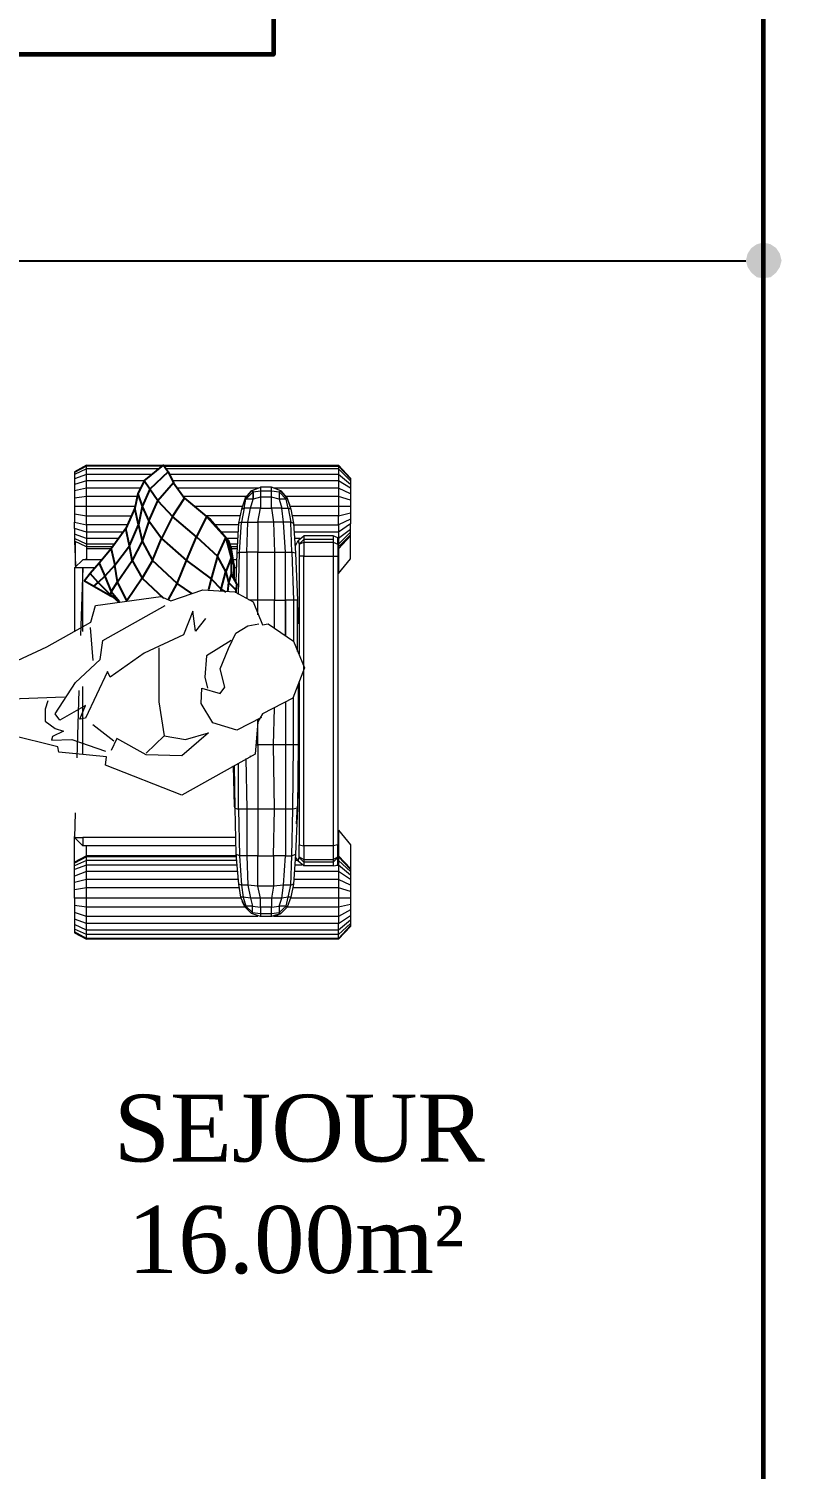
# Model space of a CAD drawing. Header units: inches. Extents: x 4.9 to 20.4, y 4.7 to 15.7.
# Drawn here: x 8.53 to 9.926, y 9.697 to 12.315 of the extents above; entities that cross this region are included whole.
import ezdxf

# ---------------------------------------------------------------- set-up
doc = ezdxf.new("R2010")
doc.units = ezdxf.units.IN
doc.header["$MEASUREMENT"] = 0
doc.linetypes.add('PDF_IMPORT', pattern=[1, 0.8, -0.2])
for name, color, linetype in [('PDF_Geometry', 7, 'Continuous'), ('PDF_Solid Fills', 7, 'Continuous'), ('PDF_Text', 7, 'Continuous')]:
    doc.layers.add(name, color=color, linetype=linetype)
doc.styles.add('PDF Romantic', font='romantic.ttf')

# ---------------------------------------------------------------- blocks, each defined once
blk = doc.blocks.new('distribution 3')
at = {"layer": 'PDF_Solid Fills', "transparency": 33554559}
blk.add_hatch(color=256, dxfattribs=at).paths.add_polyline_path([(7.5017, 11.2354), (7.515, 11.2388), (7.525, 11.2454), (7.5317, 11.2554), (7.535, 11.2688), (7.5317, 11.2804), (7.525, 11.2904), (7.515, 11.2971), (7.5017, 11.3004), (7.49, 11.2971), (7.48, 11.2904), (7.4717, 11.2804), (7.47, 11.2688), (7.4717, 11.2554), (7.48, 11.2454), (7.49, 11.2388)])
at = {"layer": 'PDF_Geometry', "lineweight": 60}
for points in [[(7.9983, 12.2788), (8.0783, 12.2788), (8.0783, 12.1587), (7.8767, 12.1587), (7.8767, 14.8688)], [(8.8467, 11.2688), (4.6, 11.2688), (4.6, 11.3488), (4.4783, 11.3488), (4.4783, 11.2688), (3.83, 11.2688), (3.83, 11.1471), (4.4783, 11.1471), (4.3567, 11.1471)]]:
    blk.add_lwpolyline(points, dxfattribs=at)
at = {"layer": 'PDF_Geometry', "lineweight": 25}
for points in [[(7.5017, 14.8354), (7.5017, 14.8038), (7.5017, 11.3321), (7.5017, 11.3004)], [(6.9783, 12.4537), (6.9483, 12.4471), (6.9833, 12.4204), (7.015, 12.4271), (6.9783, 12.4537), (6.9517, 12.4754), (6.9333, 12.4921), (6.92, 12.5021), (6.91, 12.4854), (6.8933, 12.4554), (6.89, 12.4488)], [(6.91, 12.4854), (6.9167, 12.4771), (6.9333, 12.4921)], [(6.9517, 12.4754), (6.9283, 12.4654), (6.9167, 12.4771), (6.895, 12.4554), (6.8817, 12.4404)], [(6.8817, 12.4388), (6.9, 12.4537), (6.895, 12.4554), (6.8933, 12.4554)], [(6.885, 12.3504), (6.915, 12.3338), (6.9567, 12.3171), (7, 12.2988), (7.0367, 12.3421), (6.9967, 12.3621), (7.0283, 12.3854), (6.9917, 12.3971), (6.9567, 12.4154), (6.925, 12.3971), (6.8833, 12.4254), (6.9183, 12.4421), (6.9567, 12.4154), (6.9833, 12.4204), (7.0217, 12.4038), (7.0517, 12.4104)], [(6.8833, 12.4254), (6.885, 12.4254)], [(7.1183, 12.3504), (7.0867, 12.3837), (7.1017, 12.3938), (7.0783, 12.4054), (7.0517, 12.4104), (7.015, 12.4271)], [(6.8967, 12.3071), (6.915, 12.3338), (6.9567, 12.3788), (6.925, 12.3971), (6.8883, 12.3588)], [(7.0783, 12.4054), (7.055, 12.3971), (7.0217, 12.4038), (6.9917, 12.3971), (6.9567, 12.3788), (6.9967, 12.3621), (6.9567, 12.3171), (6.9233, 12.2721), (6.905, 12.2538), (6.9, 12.2454)], [(7.1017, 12.3938), (7.13, 12.3588), (7.1183, 12.3504), (7.0983, 12.3404), (7.07, 12.3204), (7.0367, 12.2804), (7.0317, 12.2737), (6.9933, 12.2404), (6.9983, 12.2454), (7.0367, 12.2804), (7, 12.2988), (6.965, 12.2604), (6.9983, 12.2454), (6.9617, 12.2354), (6.9367, 12.2454), (6.9167, 12.2404), (6.9, 12.2421)], [(7.0983, 12.3404), (7.065, 12.3688), (7.0367, 12.3421), (7.07, 12.3204)], [(6.9017, 12.2538), (6.905, 12.2538), (6.9367, 12.2454), (6.965, 12.2604), (6.9233, 12.2721), (6.9033, 12.2771)], [(6.9567, 12.2338), (6.9617, 12.2354), (6.9317, 12.2354), (6.9133, 12.2254), (6.9033, 12.2271), (6.8983, 12.2271)], [(6.9317, 12.2354), (6.9167, 12.2404), (6.9033, 12.2271)], [(6.925, 12.2304), (6.93, 12.2304), (6.9467, 12.2304), (6.98, 12.2354), (6.9933, 12.2404), (6.9567, 12.2338), (6.9467, 12.2304), (6.9267, 12.2321)]]:
    blk.add_lwpolyline(points, dxfattribs=at)
at = {"layer": 'PDF_Geometry', "lineweight": 9}
for points in [[(6.775, 12.6237), (6.8, 12.5704), (6.845, 12.4904), (6.875, 12.4821), (6.8917, 12.3637), (6.8833, 12.3454), (6.9033, 12.2871), (6.9, 12.2287), (6.8817, 12.1954), (6.84, 12.1788), (6.8417, 12.1687), (6.81, 12.1221), (6.7617, 12.1021), (6.7067, 12.1237), (6.6783, 12.1788), (6.6633, 12.1871), (6.605, 12.1921), (6.53, 12.3254), (6.585, 12.4637), (6.6, 12.4621), (6.6083, 12.5488), (6.6183, 12.5504), (6.64, 12.6387)], [(6.7083, 12.5388), (6.705, 12.6354), (6.7017, 12.7471)], [(6.7017, 12.5687), (6.6867, 12.5738), (6.665, 12.5738), (6.6517, 12.5554), (6.6467, 12.5404), (6.6367, 12.5604), (6.63, 12.5621), (6.6317, 12.5254), (6.61, 12.4637)], [(6.8517, 12.2821), (6.8283, 12.3004), (6.865, 12.3054), (6.8217, 12.3221), (6.7883, 12.3938), (6.745, 12.4554), (6.755, 12.4604), (6.67, 12.5004), (6.6683, 12.5104), (6.6933, 12.5004), (6.6667, 12.5471), (6.6783, 12.5554), (6.735, 12.5188), (6.7767, 12.4738), (6.8117, 12.4688), (6.875, 12.3554)], [(6.3433, 12.2171), (6.3433, 12.4987), (6.3433, 12.5204), (6.33, 12.5204), (6.3167, 12.5204), (6.305, 12.5204), (6.295, 12.5204), (6.2867, 12.5204), (6.2817, 12.5204), (6.28, 12.5204), (6.2683, 12.4987), (6.27, 12.4987), (6.2767, 12.4987), (6.285, 12.4987), (6.2967, 12.4987), (6.31, 12.4987), (6.3267, 12.4987), (6.3433, 12.4987), (6.3617, 12.4987), (6.3767, 12.4987), (6.3917, 12.4987), (6.4033, 12.4987), (6.4117, 12.4987), (6.4183, 12.4987), (6.42, 12.4987), (6.4383, 12.4987)], [(6.4667, 12.0421), (6.4667, 12.0404), (6.44, 12.0188), (6.3967, 12.0188), (6.395, 12.0188), (6.3917, 12.0188), (6.385, 12.0188), (6.3767, 12.0188), (6.3667, 12.0188), (6.355, 12.0188), (6.3433, 12.0188), (6.3317, 12.0188), (6.3217, 12.0188), (6.3117, 12.0188), (6.3033, 12.0188), (6.2967, 12.0188), (6.2933, 12.0188), (6.2917, 12.0188), (6.2683, 12.0404), (6.27, 12.0404), (6.27, 12.4987), (6.2817, 12.5204)], [(6.2933, 12.0188), (6.27, 12.0404), (6.2767, 12.0404), (6.2767, 12.4987), (6.2867, 12.5204)], [(6.2967, 12.0188), (6.2767, 12.0404), (6.285, 12.0404), (6.285, 12.4987), (6.295, 12.5204)], [(6.3033, 12.0188), (6.285, 12.0404), (6.2967, 12.0404), (6.2967, 12.4987), (6.305, 12.5204)], [(6.31, 12.1871), (6.31, 12.4987), (6.3167, 12.5204)], [(6.3117, 12.1538), (6.315, 12.1454), (6.31, 12.1621), (6.315, 12.1621), (6.3267, 12.1621), (6.3267, 12.1821), (6.315, 12.1821), (6.31, 12.1821), (6.315, 12.1988), (6.3167, 12.1971), (6.3283, 12.1971), (6.3267, 12.1821), (6.3433, 12.1821), (6.365, 12.1871), (6.42, 12.1871), (6.42, 12.2071), (6.42, 12.2204), (6.3667, 12.2171), (6.345, 12.2137), (6.3283, 12.2088), (6.3267, 12.2104), (6.3267, 12.4987), (6.33, 12.5204)], [(6.3433, 12.5204), (6.3583, 12.5204), (6.3717, 12.5204), (6.3833, 12.5204), (6.395, 12.5204), (6.4017, 12.5204), (6.4067, 12.5204), (6.4083, 12.5204), (6.4533, 12.5204), (6.455, 12.5204)], [(6.3617, 12.2221), (6.3617, 12.4987), (6.3583, 12.5204)], [(6.3767, 12.2238), (6.3767, 12.4987), (6.3717, 12.5204)], [(6.3917, 12.2238), (6.3917, 12.4987), (6.3833, 12.5204)], [(6.4033, 12.2254), (6.4033, 12.4987), (6.395, 12.5204)], [(6.4117, 12.2254), (6.4117, 12.4987), (6.4017, 12.5204)], [(6.4183, 12.2254), (6.4183, 12.4987), (6.4067, 12.5204)], [(6.42, 12.2254), (6.42, 12.4987), (6.4083, 12.5204)], [(6.9583, 12.4704), (6.9583, 12.5054), (6.9433, 12.5204), (6.8283, 12.5204)], [(6.9433, 12.4821), (6.9433, 12.5054), (6.9433, 12.5204)], [(6.9467, 12.5171), (6.9483, 12.5188)], [(7.015, 12.5204), (7.005, 12.5204), (6.9967, 12.5204), (6.9917, 12.5204), (6.9483, 12.5188), (6.9917, 12.5188)], [(7.0083, 12.4321), (7.0083, 12.4987), (7.015, 12.5204), (7.0267, 12.5204), (7.0217, 12.4987), (7.0083, 12.4987), (6.9967, 12.4987), (6.9867, 12.4987), (6.9817, 12.4987), (6.9783, 12.4987), (6.9583, 12.4987)], [(6.9817, 12.4521), (6.9817, 12.4987), (6.9917, 12.5204)], [(6.9867, 12.4471), (6.9867, 12.4987), (6.9967, 12.5204)], [(6.9967, 12.4404), (6.9967, 12.4987), (7.005, 12.5204)], [(7.0217, 12.4238), (7.0217, 12.4987), (7.0383, 12.4987), (7.055, 12.4987), (7.0733, 12.4987), (7.0883, 12.4987), (7.1017, 12.4987), (7.1133, 12.4987), (7.1233, 12.4987), (7.1283, 12.4987), (7.13, 12.4987), (7.1183, 12.5204), (7.1167, 12.5204), (7.1133, 12.5204), (7.105, 12.5204), (7.095, 12.5204), (7.0833, 12.5204), (7.07, 12.5204), (7.055, 12.5204), (7.0417, 12.5204), (7.0383, 12.4987), (7.0383, 12.4171)], [(7.0417, 12.5204), (7.0267, 12.5204)], [(7.055, 12.4104), (7.055, 12.4987), (7.055, 12.5204)], [(7.0733, 12.4071), (7.0733, 12.4987), (7.07, 12.5204)], [(7.0883, 12.4004), (7.0883, 12.4987), (7.0833, 12.5204)], [(7.1017, 12.3938), (7.1017, 12.4987), (7.095, 12.5204)], [(7.1133, 12.3788), (7.1133, 12.4987), (7.105, 12.5204)], [(7.1233, 12.3671), (7.1233, 12.4987), (7.1133, 12.5204)], [(7.1283, 12.3588), (7.1283, 12.4987), (7.1167, 12.5204)], [(6.2683, 12.0404), (6.2683, 12.4987)], [(6.4383, 12.2271), (6.4383, 12.5054)], [(6.4533, 12.2271), (6.4533, 12.5054)], [(6.835, 12.4921), (6.775, 12.4871)], [(6.96, 12.5004), (6.9583, 12.5004)], [(6.9783, 12.4537), (6.9783, 12.4987)], [(7.13, 12.4987), (7.13, 12.0404), (7.1067, 12.0188), (7.105, 12.0188), (7.1017, 12.0188), (7.095, 12.0188), (7.0883, 12.0188), (7.0783, 12.0188), (7.0667, 12.0188), (7.055, 12.0188), (7.0433, 12.0188), (7.0317, 12.0188), (7.0233, 12.0188)], [(6.6283, 12.4488), (6.6583, 12.4871)], [(6.7983, 12.3671), (6.7, 12.3671), (6.6383, 12.3571), (6.6317, 12.3187), (6.6433, 12.2771), (6.6017, 12.3254), (6.6033, 12.3904), (6.6333, 12.4437), (6.6117, 12.4537)], [(6.6383, 12.3571), (6.6067, 12.3904)], [(7.0883, 12.0188), (7.1017, 12.0404), (7.1017, 12.3421)], [(7.0883, 12.1854), (7.0883, 12.3338)], [(7.095, 12.0188), (7.1133, 12.0404), (7.1133, 12.3488)], [(7.1017, 12.0188), (7.1233, 12.0404), (7.1233, 12.3537)], [(7.1283, 12.3571), (7.1283, 12.0404), (7.105, 12.0188)], [(7.0733, 12.2088), (7.0733, 12.3221)], [(6.6717, 12.1804), (6.6483, 12.2254), (6.6617, 12.2688), (6.6967, 12.2904), (6.725, 12.2888), (6.715, 12.2554), (6.7267, 12.2471), (6.76, 12.2554), (6.7967, 12.2404), (6.825, 12.2271), (6.8383, 12.2054), (6.8417, 12.1854)], [(6.8117, 12.2354), (6.7833, 12.2804), (6.745, 12.2837), (6.725, 12.2788)], [(7.0383, 12.2204), (7.0383, 12.2821)], [(7.055, 12.2154), (7.055, 12.3021)], [(7.0217, 12.2221), (7.0217, 12.2654)], [(6.5833, 12.2321), (6.51, 12.2304), (6.5067, 12.2287), (6.4233, 12.2271)], [(6.5833, 12.2304), (6.5067, 12.2287), (6.505, 12.2221), (6.5883, 12.2221)], [(6.9433, 12.2271), (6.9433, 12.2304)], [(6.9583, 12.2271), (6.9583, 12.2321)], [(6.9783, 12.2254), (6.9783, 12.2338)], [(6.9817, 12.2254), (6.9817, 12.2354)], [(6.9867, 12.2254), (6.9867, 12.2371)], [(6.9967, 12.2238), (6.9967, 12.2421)], [(7.0083, 12.2238), (7.0083, 12.2521)], [(6.3267, 12.2104), (6.315, 12.1988), (6.3267, 12.2104)], [(6.5967, 12.2088), (6.505, 12.2071), (6.42, 12.2071), (6.3667, 12.2054), (6.3433, 12.2004), (6.3283, 12.1971), (6.3283, 12.2088), (6.3167, 12.1971), (6.315, 12.1821), (6.315, 12.1621), (6.3167, 12.1487), (6.3283, 12.1354), (6.3283, 12.1487), (6.3433, 12.1438), (6.3667, 12.1404), (6.42, 12.1371), (6.42, 12.1254), (6.4233, 12.1188), (6.3683, 12.1221), (6.345, 12.1271), (6.3267, 12.1337), (6.3283, 12.1354), (6.345, 12.1321), (6.3667, 12.1271), (6.42, 12.1254), (6.505, 12.1237), (6.6217, 12.1221), (6.7083, 12.1221)], [(6.6233, 12.1121), (6.6217, 12.1137), (6.5067, 12.1154), (6.505, 12.1237), (6.505, 12.1371), (6.505, 12.1571), (6.505, 12.1871), (6.505, 12.2071), (6.505, 12.2221), (6.42, 12.2204), (6.4233, 12.2271), (6.3683, 12.2221), (6.345, 12.2188), (6.3267, 12.2104), (6.3367, 12.2154)], [(6.345, 12.1271), (6.345, 12.1321), (6.3433, 12.1438), (6.3433, 12.1621), (6.3433, 12.1821), (6.3433, 12.2004), (6.345, 12.2137), (6.345, 12.2188)], [(6.3683, 12.1221), (6.3667, 12.1271), (6.3667, 12.1404), (6.365, 12.1587), (6.365, 12.1871), (6.3667, 12.2054), (6.3667, 12.2171), (6.3683, 12.2221)], [(6.835, 12.1571), (6.885, 12.1571), (6.885, 12.1871), (6.885, 12.2037)], [(7.085, 12.1937), (7.0833, 12.1988), (7.09, 12.1821), (7.0833, 12.1821), (7.0717, 12.1821), (7.0517, 12.1821), (7.0517, 12.1621), (7.0267, 12.1587), (7.0267, 12.1871), (6.9717, 12.1871), (6.9717, 12.2071), (6.8883, 12.2071)], [(6.895, 12.2221), (6.9717, 12.2204), (7.0267, 12.2171), (7.0267, 12.2054), (7.0517, 12.2004), (7.0683, 12.1954), (7.0817, 12.1954), (7.0833, 12.1821), (7.0833, 12.1621), (7.0817, 12.1487), (7.0833, 12.1454), (7.09, 12.1621)], [(6.97, 12.2254), (6.9183, 12.2271)], [(7.05, 12.2171), (7.025, 12.2221)], [(7.0817, 12.2004), (7.07, 12.2104), (7.0833, 12.1988)], [(6.31, 12.1621), (6.31, 12.1821)], [(6.6217, 12.1904), (6.6217, 12.1871), (6.505, 12.1871), (6.42, 12.1871), (6.42, 12.1587), (6.505, 12.1571), (6.6217, 12.1587), (6.6217, 12.1871), (6.6683, 12.1871)], [(6.6, 12.2004), (6.6017, 12.2004)], [(6.8583, 12.1871), (6.885, 12.1871), (6.9717, 12.1871), (6.9717, 12.1571), (6.9717, 12.1371), (7.0267, 12.1404), (7.0267, 12.1587), (6.9717, 12.1571), (6.885, 12.1571), (6.885, 12.1371), (6.9717, 12.1371), (6.9717, 12.1254), (7.0267, 12.1271), (7.0267, 12.1404), (7.0517, 12.1438), (7.0517, 12.1621), (7.0717, 12.1621), (7.0717, 12.1821), (7.0683, 12.1954)], [(7.0583, 12.1288), (7.07, 12.1337), (7.05, 12.1271), (7.0517, 12.1321), (7.0683, 12.1354), (7.0683, 12.1487), (7.0717, 12.1621), (7.0833, 12.1621), (7.09, 12.1621), (7.09, 12.1821)], [(7.0833, 12.1988), (7.0817, 12.1954), (7.0833, 12.1988)], [(6.3217, 12.0188), (6.31, 12.0404), (6.31, 12.1587)], [(6.73, 12.1137), (6.6217, 12.1137), (6.6217, 12.1221), (6.6217, 12.1371), (6.505, 12.1371), (6.42, 12.1371), (6.42, 12.1587), (6.365, 12.1587), (6.3433, 12.1621), (6.3267, 12.1621), (6.3283, 12.1487), (6.3167, 12.1487), (6.315, 12.1454)], [(6.7, 12.1371), (6.6217, 12.1371), (6.6217, 12.1587), (6.6883, 12.1571)], [(7.0783, 12.0188), (7.0883, 12.0404), (7.0883, 12.1587)], [(6.315, 12.1454), (6.3267, 12.1337), (6.315, 12.1454)], [(6.3317, 12.0188), (6.3267, 12.0404), (6.3267, 12.1337)], [(6.3433, 12.0188), (6.3433, 12.0404), (6.3433, 12.1271)], [(6.355, 12.0188), (6.3617, 12.0404), (6.3617, 12.1237)], [(6.7917, 12.1154), (6.885, 12.1154), (6.885, 12.1221), (6.885, 12.1371), (6.82, 12.1371), (6.885, 12.1371), (6.9717, 12.1371)], [(7.07, 12.1337), (7.0683, 12.1354), (7.0817, 12.1487), (7.0683, 12.1487), (7.0517, 12.1438), (7.0517, 12.1321), (7.0267, 12.1271), (7.025, 12.1221), (6.97, 12.1188), (6.9717, 12.1254), (6.885, 12.1221), (6.81, 12.1221)], [(7.0317, 12.0188), (7.0217, 12.0404), (7.0383, 12.0404), (7.0383, 12.1237)], [(7.05, 12.1271), (7.025, 12.1221)], [(7.055, 12.0188), (7.055, 12.0404), (7.055, 12.1288)], [(7.0667, 12.0188), (7.0733, 12.0404), (7.0733, 12.1354)], [(7.07, 12.1337), (7.0833, 12.1454), (7.07, 12.1337)], [(6.3667, 12.0188), (6.3767, 12.0404), (6.3767, 12.1221)], [(6.3767, 12.0188), (6.3917, 12.0404), (6.3917, 12.1204)], [(6.4183, 12.1121), (6.4133, 12.1037), (6.4133, 12.0504), (6.4183, 12.0421), (6.4183, 12.0404), (6.395, 12.0188)], [(6.735, 12.1121), (6.44, 12.1121), (6.4383, 12.1037), (6.4133, 12.1037), (6.4083, 12.1037), (6.4017, 12.1037), (6.41, 12.1137)], [(6.995, 12.0504), (6.995, 12.1037), (6.9867, 12.1121), (6.99, 12.1037), (6.99, 12.0504), (6.9867, 12.0421), (6.9983, 12.0421), (6.9867, 12.0421), (6.965, 12.0421), (6.44, 12.0421), (6.4383, 12.0504), (6.4133, 12.0504), (6.4083, 12.0504), (6.4017, 12.0504), (6.4017, 12.1037)], [(6.4033, 12.1071), (6.4033, 12.1188)], [(6.4167, 12.0421), (6.4083, 12.0504), (6.4083, 12.1037), (6.4167, 12.1121)], [(6.4167, 12.1188), (6.41, 12.1137), (6.4167, 12.1121), (6.4183, 12.1121), (6.44, 12.1121)], [(6.4117, 12.1154), (6.4117, 12.1188)], [(6.4783, 12.1171), (6.51, 12.1154), (6.5067, 12.1154), (6.4233, 12.1188)], [(6.9983, 12.0421), (7.0017, 12.0504), (6.995, 12.0504), (6.99, 12.0504), (6.965, 12.0504), (6.4383, 12.0504), (6.4383, 12.1037), (6.965, 12.1037), (6.965, 12.0504), (6.965, 12.0421)], [(6.5633, 12.1137), (6.51, 12.1154)], [(6.9933, 12.1137), (7.0017, 12.1037), (6.995, 12.1037), (6.99, 12.1037), (6.965, 12.1037), (6.965, 12.1121), (6.7867, 12.1121)], [(6.97, 12.1188), (6.885, 12.1154), (6.8817, 12.1154), (6.8417, 12.1137)], [(7.0217, 12.1221), (7.0217, 12.0404), (7.0083, 12.0404), (6.9967, 12.0404), (6.9867, 12.0404), (6.9817, 12.0404), (6.9783, 12.0404), (6.9333, 12.0404), (6.96, 12.0188), (7.0017, 12.0188), (7.0033, 12.0188), (7.0083, 12.0188), (7.0133, 12.0188), (7.0233, 12.0188), (7.0083, 12.0404), (7.0083, 12.1204)], [(6.9833, 12.1188), (6.9933, 12.1137), (6.9867, 12.1121), (6.965, 12.1121)], [(6.9867, 12.1171), (6.9867, 12.1188)], [(6.9967, 12.1104), (6.9967, 12.1204)], [(7.0017, 12.0504), (7.0017, 12.1037)], [(6.4017, 12.0504), (6.4033, 12.0421), (6.4167, 12.0421), (6.4183, 12.0421), (6.44, 12.0421)], [(6.4667, 12.0404), (6.42, 12.0404), (6.4183, 12.0404), (6.4117, 12.0404), (6.4033, 12.0404), (6.3917, 12.0404), (6.3767, 12.0404), (6.3617, 12.0404), (6.3433, 12.0404), (6.3267, 12.0404), (6.31, 12.0404), (6.2967, 12.0404), (6.3117, 12.0188)], [(6.385, 12.0188), (6.4033, 12.0404), (6.4033, 12.0437)], [(6.3917, 12.0188), (6.4117, 12.0404), (6.4117, 12.0421)], [(6.42, 12.0421), (6.42, 12.0404), (6.3967, 12.0188)], [(6.9333, 12.0404), (6.9333, 12.0421)], [(7.0017, 12.0188), (6.9783, 12.0404), (6.9783, 12.0421)], [(7.0033, 12.0188), (6.9817, 12.0404), (6.9817, 12.0421)], [(7.0083, 12.0188), (6.9867, 12.0404), (6.9867, 12.0421)], [(7.0133, 12.0188), (6.9967, 12.0404), (6.9967, 12.0421)], [(7.13, 12.0404), (7.1283, 12.0404), (7.1233, 12.0404), (7.1133, 12.0404), (7.1017, 12.0404), (7.0883, 12.0404), (7.0733, 12.0404), (7.055, 12.0404), (7.0383, 12.0404), (7.0433, 12.0188)]]:
    blk.add_lwpolyline(points, dxfattribs=at)
for points in [[(6.4533, 12.5204), (6.4533, 12.5054), (6.4383, 12.5054)], [(7.0267, 12.1871), (7.0517, 12.1821), (7.0517, 12.2004), (7.0517, 12.2121), (7.0267, 12.2171), (7.025, 12.2221), (6.97, 12.2254), (6.9717, 12.2204), (6.9717, 12.2071), (7.0267, 12.2054)], [(7.07, 12.2104), (7.05, 12.2171), (7.0517, 12.2121), (7.0683, 12.2088), (7.0817, 12.1954), (7.0683, 12.1954), (7.0683, 12.2088)]]:
    blk.add_lwpolyline(points, close=True, dxfattribs=at)
at = {"layer": 'PDF_Geometry', "linetype": 'PDF_IMPORT', "lineweight": 9, "ltscale": 0.153333}
blk.add_lwpolyline([(6.605, 12.5054), (6.9433, 12.5054), (6.4533, 12.5204)], dxfattribs=at)
at = {"layer": 'PDF_Geometry', "lineweight": 25}
for points in [[(6.9, 12.4537), (6.9183, 12.4421), (6.9483, 12.4471), (6.9283, 12.4654)], [(7.0283, 12.3854), (7.065, 12.3688), (7.0867, 12.3837), (7.055, 12.3971)]]:
    blk.add_lwpolyline(points, close=True, dxfattribs=at)
at = {"layer": 'PDF_Text', "char_height": 0.12168, "attachment_point": 7, "rotation": 270, "style": 'PDF Romantic'}
for s, insert in [('SEJOUR', (5.8625, 12.4488)), ('16.00m²', (5.6591, 12.4238))]:
    blk.add_mtext(s, dxfattribs=dict(at, insert=insert))

msp = doc.modelspace()

# ---------------------------------------------------------------- block references
at = {"rotation": 89.99999999999999}
msp.add_blockref('distribution 3', (21.1336, 4.392), dxfattribs=at)

doc.saveas('drawing.dxf')
